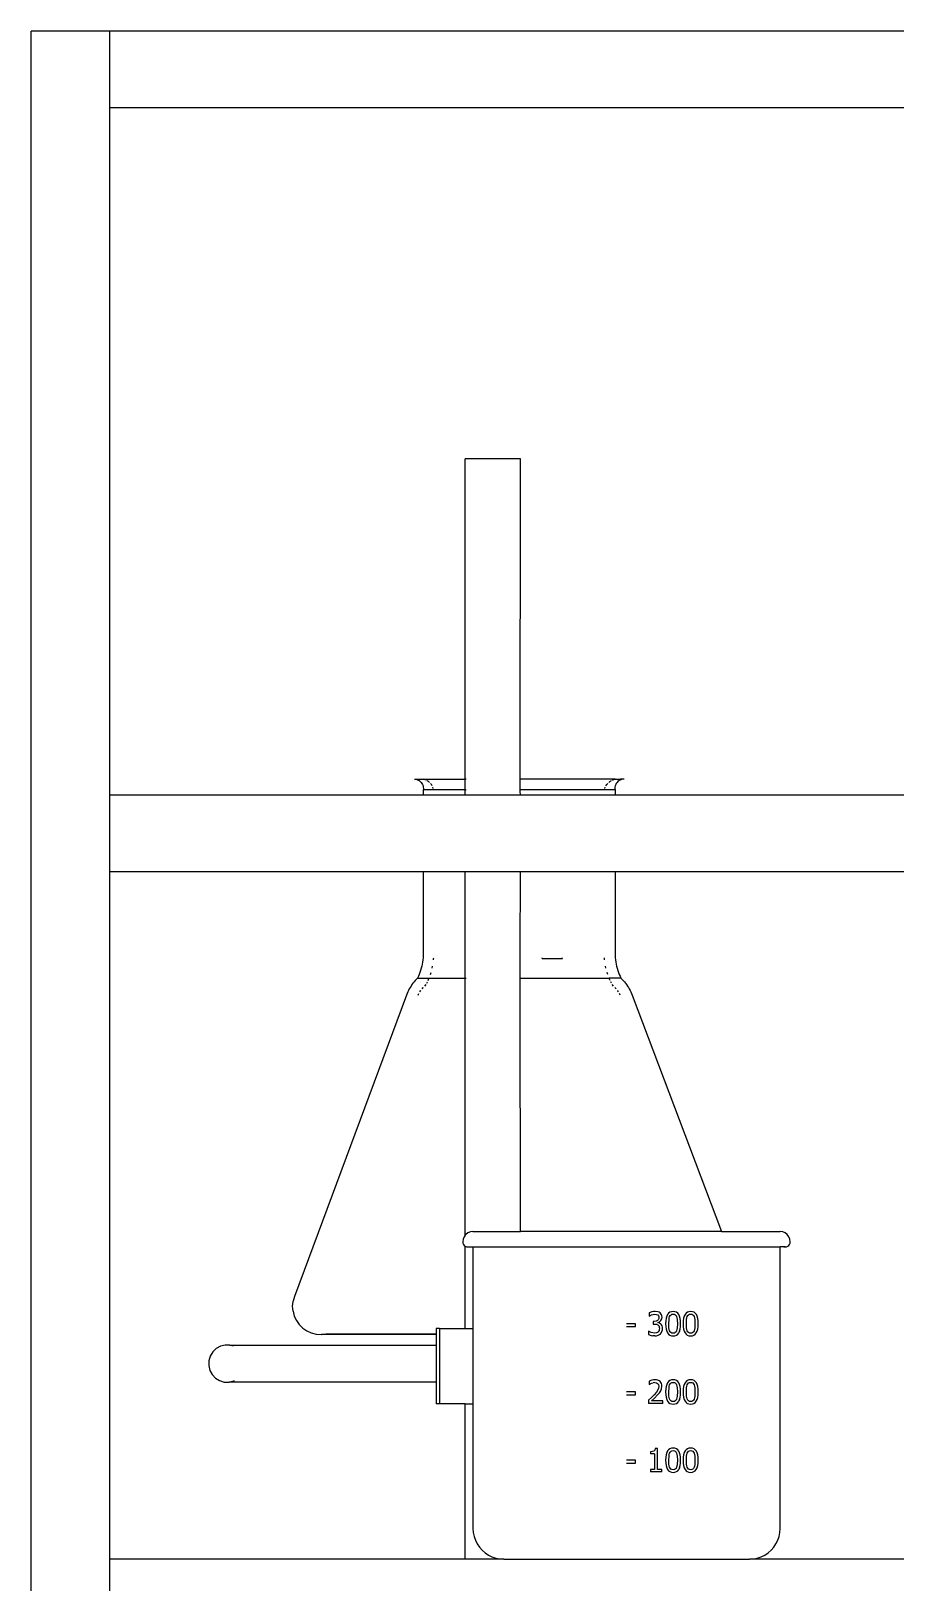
# Model space of a CAD drawing. Header units: metres. Extents: x 2.3 to 15.1, y 3 to 5.1.
# Drawn here: x 8.103 to 8.386, y 4.605 to 5.113 of the extents above; entities that cross this region are included whole.
import ezdxf

# ---------------------------------------------------------------- set-up
doc = ezdxf.new("R2010")
doc.units = ezdxf.units.M
doc.layers.add('Edges', color=7, linetype='Continuous')

# ---------------------------------------------------------------- blocks, each defined once
blk = doc.blocks.new('Chemistry Lab table fr')
at = {"layer": 'Edges'}
for p, q in [((-2.18905, 0.84483), (-2.21487, 0.84483)), ((-2.21487, 0.06983), (-2.21487, 0.84483)), ((-2.18905, 0.81983), (-2.18905, 0.84483)), ((-1.28796, 0.84483), (-2.18905, 0.84483)), ((-2.18905, 0.81983), (-1.28796, 0.81983)), ((-2.18905, 0.59483), (-2.18905, 0.81983)), ((-2.07275, 0.60004), (-2.07275, 0.70483)), ((-2.05472, 0.70483), (-2.07275, 0.70483)), ((-2.05475, 0.60004), (-2.05472, 0.70483)), ((-2.0894, 0.60004), (-2.08898, 0.60001)), ((-2.08898, 0.60001), (-2.08871, 0.60004)), ((-2.08898, 0.60001), (-2.08856, 0.59992)), ((-2.08871, 0.60004), (-2.0865, 0.60004)), ((-2.08856, 0.59992), (-2.08817, 0.59977)), ((-2.08817, 0.59977), (-2.0878, 0.59956)), ((-2.0878, 0.59956), (-2.08746, 0.5993)), ((-2.08746, 0.5993), (-2.08716, 0.59899)), ((-2.08605, 0.59992), (-2.0865, 0.60004)), ((-2.0865, 0.60004), (-2.07275, 0.60004)), ((-2.08566, 0.59977), (-2.08605, 0.59992)), ((-2.08521, 0.59954), (-2.08525, 0.59956)), ((-2.08482, 0.59928), (-2.08521, 0.59954)), ((-2.08447, 0.59899), (-2.08482, 0.59928)), ((-2.07244, 0.60004), (-2.07275, 0.60004)), ((-2.07275, 0.59657), (-2.07275, 0.60004)), ((-2.05503, 0.60004), (-2.05475, 0.60004)), ((-2.05475, 0.59657), (-2.05475, 0.60004)), ((-2.02373, 0.60004), (-2.05475, 0.60004)), ((-2.0258, 0.59899), (-2.02544, 0.59928)), ((-2.02544, 0.59928), (-2.02505, 0.59954)), ((-2.02505, 0.59954), (-2.025, 0.59956)), ((-2.02459, 0.59977), (-2.02419, 0.59992)), ((-2.02419, 0.59992), (-2.02373, 0.60004)), ((-2.02373, 0.60004), (-2.02194, 0.60004)), ((-2.02276, 0.5993), (-2.02306, 0.59899)), ((-2.02242, 0.59956), (-2.02276, 0.5993)), ((-2.02204, 0.59977), (-2.02242, 0.59956)), ((-2.02164, 0.59992), (-2.02204, 0.59977)), ((-2.02121, 0.60001), (-2.02194, 0.60004)), ((-2.02121, 0.60001), (-2.02164, 0.59992)), ((-2.02078, 0.60004), (-2.02121, 0.60001)), ((-2.18905, 0.56983), (-2.18905, 0.59483)), ((-2.0865, 0.59483), (-2.18905, 0.59483)), ((-2.08716, 0.59899), (-2.08691, 0.59864)), ((-2.08691, 0.59864), (-2.08671, 0.59826)), ((-2.08671, 0.59826), (-2.08657, 0.59786)), ((-2.08657, 0.59786), (-2.08649, 0.59743)), ((-2.08646, 0.597), (-2.0865, 0.59657)), ((-2.0865, 0.59657), (-2.0865, 0.59483)), ((-2.07275, 0.59657), (-2.0865, 0.59657)), ((-2.07275, 0.59483), (-2.0865, 0.59483)), ((-2.08649, 0.59743), (-2.08646, 0.597)), ((-2.08384, 0.59828), (-2.08413, 0.59864)), ((-2.08359, 0.59788), (-2.08384, 0.59828)), ((-2.08358, 0.59786), (-2.08359, 0.59788)), ((-2.08322, 0.59702), (-2.08338, 0.59743)), ((-2.07275, 0.59483), (-2.07275, 0.59657)), ((-2.07275, 0.59657), (-2.07244, 0.59657)), ((-2.05472, 0.59483), (-2.07275, 0.59483)), ((-2.05503, 0.59657), (-2.05475, 0.59657)), ((-2.05503, 0.59609), (-2.05475, 0.59609)), ((-2.05475, 0.59609), (-2.05475, 0.59657)), ((-2.02373, 0.59657), (-2.05475, 0.59657)), ((-2.05472, 0.59483), (-2.05475, 0.59609)), ((-2.02373, 0.59483), (-2.05472, 0.59483)), ((-2.02707, 0.59702), (-2.02691, 0.59743)), ((-2.0267, 0.59786), (-2.02669, 0.59788)), ((-2.02669, 0.59788), (-2.02644, 0.59828)), ((-2.02644, 0.59828), (-2.02614, 0.59864)), ((-2.02375, 0.59743), (-2.02377, 0.597)), ((-2.02377, 0.597), (-2.02373, 0.59657)), ((-2.02366, 0.59786), (-2.02375, 0.59743)), ((-2.02373, 0.59657), (-2.02373, 0.59483)), ((-1.82286, 0.59483), (-2.02373, 0.59483)), ((-2.02352, 0.59826), (-2.02366, 0.59786)), ((-2.02332, 0.59864), (-2.02352, 0.59826)), ((-2.02306, 0.59899), (-2.02332, 0.59864)), ((-2.18905, 0.34483), (-2.18905, 0.56983)), ((-2.18905, 0.56983), (-2.0865, 0.56983)), ((-2.0865, 0.56983), (-2.0865, 0.54301)), ((-2.0865, 0.56983), (-2.07275, 0.56983)), ((-2.07275, 0.53491), (-2.07275, 0.56983)), ((-2.07275, 0.56983), (-2.05472, 0.56983)), ((-2.05475, 0.54297), (-2.05472, 0.56983)), ((-2.05472, 0.56983), (-2.02373, 0.56983)), ((-2.02373, 0.56983), (-2.02373, 0.54301)), ((-2.02373, 0.56983), (-1.28796, 0.56983)), ((-2.08698, 0.53885), (-2.08716, 0.53817)), ((-2.08684, 0.53953), (-2.08698, 0.53885)), ((-2.08672, 0.54022), (-2.08684, 0.53953)), ((-2.08662, 0.54091), (-2.08672, 0.54022)), ((-2.08656, 0.54161), (-2.08662, 0.54091)), ((-2.08652, 0.54231), (-2.08656, 0.54161)), ((-2.0865, 0.54301), (-2.08652, 0.54231)), ((-2.08358, 0.53817), (-2.08344, 0.53885)), ((-2.08314, 0.54091), (-2.0831, 0.54133)), ((-2.0831, 0.54133), (-2.08309, 0.54161)), ((-2.05475, 0.54297), (-2.05503, 0.54297)), ((-2.05475, 0.53491), (-2.05475, 0.54297)), ((-2.04762, 0.54133), (-2.04762, 0.54161)), ((-2.04762, 0.54133), (-2.04097, 0.54133)), ((-2.04097, 0.54133), (-2.04098, 0.54161)), ((-2.02719, 0.54133), (-2.02721, 0.54161)), ((-2.02715, 0.54091), (-2.02719, 0.54133)), ((-2.0267, 0.53817), (-2.02685, 0.53885)), ((-2.02373, 0.54301), (-2.02372, 0.54231)), ((-2.02372, 0.54231), (-2.02368, 0.54161)), ((-2.02368, 0.54161), (-2.02361, 0.54091)), ((-2.02361, 0.54091), (-2.02351, 0.54022)), ((-2.02351, 0.54022), (-2.02339, 0.53953)), ((-2.02339, 0.53953), (-2.02324, 0.53885)), ((-2.02324, 0.53885), (-2.02307, 0.53817)), ((-2.08987, 0.53326), (-2.09019, 0.53282)), ((-2.08952, 0.5337), (-2.08987, 0.53326)), ((-2.08916, 0.53412), (-2.08952, 0.5337)), ((-2.08879, 0.53452), (-2.08916, 0.53412)), ((-2.0884, 0.53491), (-2.08879, 0.53452)), ((-2.0881, 0.53554), (-2.0884, 0.53491)), ((-2.0884, 0.53491), (-2.0846, 0.53491)), ((-2.08783, 0.53618), (-2.0881, 0.53554)), ((-2.08758, 0.53684), (-2.08783, 0.53618)), ((-2.08736, 0.5375), (-2.08758, 0.53684)), ((-2.08716, 0.53817), (-2.08736, 0.5375)), ((-2.08534, 0.53326), (-2.08513, 0.5337)), ((-2.08494, 0.53412), (-2.08462, 0.53484)), ((-2.08462, 0.53484), (-2.0846, 0.53491)), ((-2.0846, 0.53491), (-2.07275, 0.53491)), ((-2.08414, 0.53618), (-2.08406, 0.53641)), ((-2.08406, 0.53641), (-2.08393, 0.53684)), ((-2.07275, 0.45083), (-2.07275, 0.53491)), ((-2.07275, 0.53491), (-2.07244, 0.53491)), ((-2.05503, 0.53491), (-2.05475, 0.53491)), ((-2.05475, 0.53283), (-2.05475, 0.53491)), ((-2.05475, 0.53491), (-2.02567, 0.53491)), ((-2.02622, 0.53641), (-2.02635, 0.53684)), ((-2.02614, 0.53618), (-2.02622, 0.53641)), ((-2.02564, 0.53484), (-2.02567, 0.53491)), ((-2.0218, 0.53491), (-2.02567, 0.53491)), ((-2.02533, 0.53412), (-2.02564, 0.53484)), ((-2.02492, 0.53326), (-2.02513, 0.5337)), ((-2.02307, 0.53817), (-2.02286, 0.5375)), ((-2.02286, 0.5375), (-2.02264, 0.53684)), ((-2.02264, 0.53684), (-2.02238, 0.53618)), ((-2.02238, 0.53618), (-2.0221, 0.53554)), ((-2.0221, 0.53554), (-2.0218, 0.53491)), ((-2.0218, 0.53491), (-2.0214, 0.53452)), ((-2.0214, 0.53452), (-2.02102, 0.53412)), ((-2.02102, 0.53412), (-2.02066, 0.5337)), ((-2.02066, 0.5337), (-2.02031, 0.53326)), ((-2.02031, 0.53326), (-2.01998, 0.53282)), ((-2.092, 0.5294), (-2.12866, 0.43082)), ((-2.09179, 0.52991), (-2.092, 0.5294)), ((-2.09157, 0.53042), (-2.09179, 0.52991)), ((-2.09133, 0.53092), (-2.09157, 0.53042)), ((-2.09107, 0.53141), (-2.09133, 0.53092)), ((-2.0908, 0.53189), (-2.09107, 0.53141)), ((-2.0905, 0.53236), (-2.0908, 0.53189)), ((-2.09019, 0.53282), (-2.0905, 0.53236)), ((-2.0882, 0.5294), (-2.08805, 0.52969)), ((-2.08805, 0.52969), (-2.08792, 0.52991)), ((-2.08761, 0.53042), (-2.08738, 0.53076)), ((-2.08738, 0.53076), (-2.08726, 0.53092)), ((-2.08688, 0.53141), (-2.08687, 0.53143)), ((-2.08687, 0.53143), (-2.08659, 0.53175)), ((-2.08659, 0.53175), (-2.08647, 0.53189)), ((-2.08601, 0.53236), (-2.08556, 0.53282)), ((-2.05503, 0.53283), (-2.05475, 0.53283)), ((-2.05472, 0.45203), (-2.05475, 0.53283)), ((-2.02423, 0.53236), (-2.02469, 0.53282)), ((-2.02364, 0.53175), (-2.02377, 0.53189)), ((-2.02336, 0.53143), (-2.02364, 0.53175)), ((-2.02334, 0.53141), (-2.02336, 0.53143)), ((-2.02284, 0.53076), (-2.02296, 0.53092)), ((-2.02261, 0.53042), (-2.02284, 0.53076)), ((-2.02216, 0.52969), (-2.02229, 0.52991)), ((-2.022, 0.5294), (-2.02216, 0.52969)), ((-2.01998, 0.53282), (-2.01966, 0.53236)), ((-2.01966, 0.53236), (-2.01936, 0.53189)), ((-2.01936, 0.53189), (-2.01908, 0.53141)), ((-2.01908, 0.53141), (-2.01882, 0.53092)), ((-2.01882, 0.53092), (-2.01857, 0.53042)), ((-2.01857, 0.53042), (-2.01835, 0.52991)), ((-2.01835, 0.52991), (-2.01814, 0.5294)), ((-2.01814, 0.5294), (-1.98886, 0.45203)), ((-2.07022, 0.45203), (-2.07108, 0.45191)), ((-2.07022, 0.45203), (-2.05472, 0.45203)), ((-1.98886, 0.45203), (-2.05472, 0.45203)), ((-1.98886, 0.45203), (-1.96972, 0.45203)), ((-1.96885, 0.45191), (-1.96972, 0.45203)), ((-2.07345, 0.44954), (-2.07357, 0.44868)), ((-2.07357, 0.44868), (-2.07351, 0.44824)), ((-2.07351, 0.44824), (-2.07334, 0.44784)), ((-2.07312, 0.45035), (-2.07345, 0.44954)), ((-2.07334, 0.44784), (-2.07308, 0.44749)), ((-2.07275, 0.45083), (-2.07312, 0.45035)), ((-2.07308, 0.44749), (-2.07275, 0.44724)), ((-2.07259, 0.45105), (-2.07275, 0.45083)), ((-2.07275, 0.42035), (-2.07275, 0.44724)), ((-2.07275, 0.44724), (-2.07273, 0.44723)), ((-2.07273, 0.44723), (-2.07232, 0.44706)), ((-2.07189, 0.45158), (-2.07259, 0.45105)), ((-2.07232, 0.44706), (-2.07189, 0.447)), ((-2.07108, 0.45191), (-2.07189, 0.45158)), ((-2.07189, 0.447), (-2.07146, 0.44706)), ((-2.07189, 0.447), (-2.07022, 0.447)), ((-2.07022, 0.44706), (-2.07022, 0.447)), ((-2.07022, 0.447), (-2.07022, 0.42035)), ((-2.07022, 0.447), (-1.96972, 0.447)), ((-1.96972, 0.447), (-1.96972, 0.44706)), ((-1.96972, 0.35488), (-1.96972, 0.447)), ((-1.96804, 0.447), (-1.96972, 0.447)), ((-1.96804, 0.45158), (-1.96885, 0.45191)), ((-1.96847, 0.44706), (-1.96804, 0.447)), ((-1.96735, 0.45105), (-1.96804, 0.45158)), ((-1.96804, 0.447), (-1.96761, 0.44706)), ((-1.96761, 0.44706), (-1.9672, 0.44723)), ((-1.96682, 0.45035), (-1.96735, 0.45105)), ((-1.9672, 0.44723), (-1.96686, 0.44749)), ((-1.96686, 0.44749), (-1.96659, 0.44784)), ((-1.96648, 0.44954), (-1.96682, 0.45035)), ((-1.96659, 0.44784), (-1.96642, 0.44824)), ((-1.96637, 0.44868), (-1.96648, 0.44954)), ((-1.96642, 0.44824), (-1.96637, 0.44868)), ((-2.12925, 0.42761), (-2.12911, 0.42911)), ((-2.12918, 0.4268), (-2.12925, 0.42761)), ((-2.12911, 0.42598), (-2.12918, 0.4268)), ((-2.12911, 0.42911), (-2.1291, 0.42924)), ((-2.12866, 0.43082), (-2.1291, 0.42924)), ((-2.12911, 0.42598), (-2.1287, 0.4244)), ((-2.1287, 0.4244), (-2.12801, 0.42292)), ((-2.12801, 0.42292), (-2.12708, 0.42159)), ((-2.12708, 0.42159), (-2.12593, 0.42045)), ((-2.01707, 0.42187), (-2.01997, 0.42187)), ((-2.01707, 0.42094), (-2.01707, 0.42187)), ((-2.01171, 0.42571), (-2.01261, 0.42539)), ((-2.01261, 0.42539), (-2.01261, 0.42431)), ((-2.01261, 0.42431), (-2.01255, 0.42431)), ((-2.01255, 0.42431), (-2.01223, 0.42452)), ((-2.01223, 0.42452), (-2.0118, 0.42473)), ((-2.0118, 0.42473), (-2.01124, 0.42491)), ((-2.01115, 0.42582), (-2.01171, 0.42571)), ((-2.01126, 0.42263), (-2.01124, 0.42177)), ((-2.01093, 0.42263), (-2.01126, 0.42263)), ((-2.01124, 0.42491), (-2.0107, 0.42497)), ((-2.01124, 0.42177), (-2.01083, 0.42177)), ((-2.01062, 0.42586), (-2.01115, 0.42582)), ((-2.0103, 0.42271), (-2.01093, 0.42263)), ((-2.01083, 0.42177), (-2.01019, 0.42172)), ((-2.0107, 0.42497), (-2.0102, 0.42492)), ((-2.00971, 0.42576), (-2.01062, 0.42586)), ((-2.0098, 0.42296), (-2.0103, 0.42271)), ((-2.0102, 0.42492), (-2.00976, 0.42474)), ((-2.01019, 0.42172), (-2.00968, 0.4215)), ((-2.00961, 0.42314), (-2.0098, 0.42296)), ((-2.00976, 0.42474), (-2.00948, 0.42441)), ((-2.00974, 0.4223), (-2.0092, 0.42252)), ((-2.00974, 0.42223), (-2.00974, 0.4223)), ((-2.00922, 0.42207), (-2.00974, 0.42223)), ((-2.00934, 0.42562), (-2.00971, 0.42576)), ((-2.00968, 0.4215), (-2.00949, 0.42132)), ((-2.00947, 0.42336), (-2.00961, 0.42314)), ((-2.00948, 0.42441), (-2.00939, 0.42418)), ((-2.00939, 0.42362), (-2.00947, 0.42336)), ((-2.00939, 0.42418), (-2.00936, 0.42391)), ((-2.00936, 0.42391), (-2.00939, 0.42362)), ((-2.00901, 0.42543), (-2.00934, 0.42562)), ((-2.00871, 0.42174), (-2.00922, 0.42207)), ((-2.0092, 0.42252), (-2.00874, 0.42291)), ((-2.00871, 0.42516), (-2.00901, 0.42543)), ((-2.00874, 0.42291), (-2.00843, 0.42343)), ((-2.0085, 0.42483), (-2.00871, 0.42516)), ((-2.0085, 0.42149), (-2.00871, 0.42174)), ((-2.00837, 0.42446), (-2.0085, 0.42483)), ((-2.00833, 0.42117), (-2.0085, 0.42149)), ((-2.00843, 0.42343), (-2.00833, 0.42402)), ((-2.00833, 0.42402), (-2.00837, 0.42446)), ((-2.00712, 0.42284), (-2.00716, 0.42187)), ((-2.00716, 0.42187), (-2.00712, 0.42093)), ((-2.00701, 0.42366), (-2.00712, 0.42284)), ((-2.00682, 0.42435), (-2.00701, 0.42366)), ((-2.00656, 0.4249), (-2.00682, 0.42435)), ((-2.00622, 0.42532), (-2.00656, 0.4249)), ((-2.0058, 0.42562), (-2.00622, 0.42532)), ((-2.00611, 0.42187), (-2.00606, 0.42322)), ((-2.00607, 0.42053), (-2.00611, 0.42187)), ((-2.00606, 0.42322), (-2.00598, 0.42376)), ((-2.00598, 0.42376), (-2.00585, 0.4242)), ((-2.00585, 0.4242), (-2.00566, 0.42455)), ((-2.0053, 0.4258), (-2.0058, 0.42562)), ((-2.00566, 0.42455), (-2.00541, 0.42481)), ((-2.00541, 0.42481), (-2.0051, 0.42496)), ((-2.00471, 0.42586), (-2.0053, 0.4258)), ((-2.0051, 0.42496), (-2.00471, 0.42501)), ((-2.00412, 0.42579), (-2.00471, 0.42586)), ((-2.00471, 0.42501), (-2.00432, 0.42496)), ((-2.00432, 0.42496), (-2.00401, 0.42481)), ((-2.00362, 0.42561), (-2.00412, 0.42579)), ((-2.00401, 0.42481), (-2.00377, 0.42456)), ((-2.00377, 0.42456), (-2.00359, 0.42421)), ((-2.0032, 0.4253), (-2.00362, 0.42561)), ((-2.00359, 0.42421), (-2.00346, 0.42378)), ((-2.00346, 0.42378), (-2.00337, 0.42325)), ((-2.00337, 0.42325), (-2.00331, 0.42188)), ((-2.00331, 0.42188), (-2.00337, 0.42051)), ((-2.00286, 0.42487), (-2.0032, 0.4253)), ((-2.0026, 0.42431), (-2.00286, 0.42487)), ((-2.00242, 0.42362), (-2.0026, 0.42431)), ((-2.00231, 0.42282), (-2.00242, 0.42362)), ((-2.00227, 0.42188), (-2.00231, 0.42282)), ((-2.00231, 0.42092), (-2.00227, 0.42188)), ((-2.00138, 0.42284), (-2.00142, 0.42187)), ((-2.00142, 0.42187), (-2.00138, 0.42093)), ((-2.00127, 0.42366), (-2.00138, 0.42284)), ((-2.00108, 0.42435), (-2.00127, 0.42366)), ((-2.00082, 0.4249), (-2.00108, 0.42435)), ((-2.00048, 0.42532), (-2.00082, 0.4249)), ((-2.00006, 0.42562), (-2.00048, 0.42532)), ((-2.00037, 0.42187), (-2.00032, 0.42322)), ((-2.00033, 0.42053), (-2.00037, 0.42187)), ((-2.00032, 0.42322), (-2.00024, 0.42376)), ((-2.00024, 0.42376), (-2.00011, 0.4242)), ((-2.00011, 0.4242), (-1.99992, 0.42455)), ((-1.99956, 0.4258), (-2.00006, 0.42562)), ((-1.99992, 0.42455), (-1.99967, 0.42481)), ((-1.99967, 0.42481), (-1.99936, 0.42496)), ((-1.99897, 0.42586), (-1.99956, 0.4258)), ((-1.99936, 0.42496), (-1.99897, 0.42501)), ((-1.99838, 0.42579), (-1.99897, 0.42586)), ((-1.99897, 0.42501), (-1.99858, 0.42496)), ((-1.99858, 0.42496), (-1.99827, 0.42481)), ((-1.99788, 0.42561), (-1.99838, 0.42579)), ((-1.99827, 0.42481), (-1.99803, 0.42456)), ((-1.99803, 0.42456), (-1.99785, 0.42421)), ((-1.99746, 0.4253), (-1.99788, 0.42561)), ((-1.99785, 0.42421), (-1.99772, 0.42378)), ((-1.99772, 0.42378), (-1.99763, 0.42325)), ((-1.99763, 0.42325), (-1.99757, 0.42188)), ((-1.99757, 0.42188), (-1.99763, 0.42051)), ((-1.99712, 0.42487), (-1.99746, 0.4253)), ((-1.99686, 0.42431), (-1.99712, 0.42487)), ((-1.99668, 0.42362), (-1.99686, 0.42431)), ((-1.99657, 0.42282), (-1.99668, 0.42362)), ((-1.99653, 0.42188), (-1.99657, 0.42282)), ((-1.99657, 0.42092), (-1.99653, 0.42188)), ((-2.12593, 0.42045), (-2.1246, 0.41953)), ((-2.1246, 0.41953), (-2.12313, 0.41887)), ((-2.12313, 0.41887), (-2.12156, 0.41848)), ((-2.12156, 0.41848), (-2.11996, 0.41838)), ((-2.11996, 0.41838), (-2.1198, 0.41838)), ((-2.1198, 0.41838), (-2.11836, 0.41857)), ((-2.08227, 0.41838), (-2.1198, 0.41838)), ((-2.11836, 0.41857), (-2.08227, 0.41857)), ((-2.08117, 0.42035), (-2.08227, 0.42035)), ((-2.08227, 0.42035), (-2.08227, 0.41857)), ((-2.08227, 0.41857), (-2.08227, 0.41838)), ((-2.08227, 0.41838), (-2.08227, 0.41489)), ((-2.08117, 0.42035), (-2.08117, 0.39561)), ((-2.08117, 0.42035), (-2.07275, 0.42035)), ((-2.07275, 0.42035), (-2.07022, 0.42035)), ((-2.07022, 0.42035), (-2.07022, 0.39561)), ((-2.01997, 0.42094), (-2.01707, 0.42094)), ((-2.01282, 0.41945), (-2.01282, 0.41837)), ((-2.01275, 0.41945), (-2.01282, 0.41945)), ((-2.01282, 0.41837), (-2.01188, 0.41804)), ((-2.01189, 0.419), (-2.01275, 0.41945)), ((-2.01134, 0.41884), (-2.01189, 0.419)), ((-2.01188, 0.41804), (-2.01131, 0.41793)), ((-2.0108, 0.41879), (-2.01134, 0.41884)), ((-2.01074, 0.4179), (-2.01131, 0.41793)), ((-2.01017, 0.41889), (-2.0108, 0.41879)), ((-2.01074, 0.4179), (-2.01017, 0.41794)), ((-2.00988, 0.41902), (-2.01017, 0.41889)), ((-2.01017, 0.41794), (-2.00966, 0.41808)), ((-2.00964, 0.41921), (-2.00988, 0.41902)), ((-2.00966, 0.41808), (-2.00922, 0.4183)), ((-2.00933, 0.41971), (-2.00964, 0.41921)), ((-2.00949, 0.42132), (-2.00934, 0.42108)), ((-2.00934, 0.42108), (-2.00925, 0.42078)), ((-2.00925, 0.42002), (-2.00933, 0.41971)), ((-2.00925, 0.42078), (-2.00922, 0.4204)), ((-2.00922, 0.4204), (-2.00925, 0.42002)), ((-2.00922, 0.4183), (-2.00886, 0.41861)), ((-2.00886, 0.41861), (-2.00857, 0.41897)), ((-2.00857, 0.41897), (-2.00836, 0.41937)), ((-2.00836, 0.41937), (-2.00822, 0.41983)), ((-2.00822, 0.42079), (-2.00833, 0.42117)), ((-2.00818, 0.42033), (-2.00822, 0.42079)), ((-2.00822, 0.41983), (-2.00818, 0.42033)), ((-2.00712, 0.42093), (-2.00701, 0.42012)), ((-2.00701, 0.42012), (-2.00682, 0.41943)), ((-2.00682, 0.41943), (-2.00657, 0.41888)), ((-2.00657, 0.41888), (-2.00623, 0.41845)), ((-2.00623, 0.41845), (-2.00581, 0.41814)), ((-2.00599, 0.42002), (-2.00607, 0.42053)), ((-2.00585, 0.41957), (-2.00599, 0.42002)), ((-2.00567, 0.41922), (-2.00585, 0.41957)), ((-2.00581, 0.41814), (-2.0053, 0.41796)), ((-2.00543, 0.41896), (-2.00567, 0.41922)), ((-2.00511, 0.4188), (-2.00543, 0.41896)), ((-2.0053, 0.41796), (-2.00471, 0.4179)), ((-2.00471, 0.41875), (-2.00511, 0.4188)), ((-2.00432, 0.4188), (-2.00471, 0.41875)), ((-2.00471, 0.4179), (-2.00413, 0.41796)), ((-2.00401, 0.41895), (-2.00432, 0.4188)), ((-2.00413, 0.41796), (-2.00363, 0.41814)), ((-2.00377, 0.4192), (-2.00401, 0.41895)), ((-2.00358, 0.41955), (-2.00377, 0.4192)), ((-2.00363, 0.41814), (-2.00321, 0.41844)), ((-2.00346, 0.41998), (-2.00358, 0.41955)), ((-2.00337, 0.42051), (-2.00346, 0.41998)), ((-2.00321, 0.41844), (-2.00287, 0.41886)), ((-2.00261, 0.41941), (-2.00287, 0.41886)), ((-2.00261, 0.41941), (-2.00242, 0.4201)), ((-2.00242, 0.4201), (-2.00231, 0.42092)), ((-2.00138, 0.42093), (-2.00127, 0.42012)), ((-2.00127, 0.42012), (-2.00108, 0.41943)), ((-2.00108, 0.41943), (-2.00083, 0.41888)), ((-2.00083, 0.41888), (-2.00049, 0.41845)), ((-2.00049, 0.41845), (-2.00007, 0.41814)), ((-2.00025, 0.42002), (-2.00033, 0.42053)), ((-2.00011, 0.41957), (-2.00025, 0.42002)), ((-1.99993, 0.41922), (-2.00011, 0.41957)), ((-2.00007, 0.41814), (-1.99956, 0.41796)), ((-1.99969, 0.41896), (-1.99993, 0.41922)), ((-1.99937, 0.4188), (-1.99969, 0.41896)), ((-1.99956, 0.41796), (-1.99897, 0.4179)), ((-1.99897, 0.41875), (-1.99937, 0.4188)), ((-1.99858, 0.4188), (-1.99897, 0.41875)), ((-1.99897, 0.4179), (-1.99839, 0.41796)), ((-1.99827, 0.41895), (-1.99858, 0.4188)), ((-1.99839, 0.41796), (-1.99789, 0.41814)), ((-1.99803, 0.4192), (-1.99827, 0.41895)), ((-1.99784, 0.41955), (-1.99803, 0.4192)), ((-1.99789, 0.41814), (-1.99747, 0.41844)), ((-1.99772, 0.41998), (-1.99784, 0.41955)), ((-1.99763, 0.42051), (-1.99772, 0.41998)), ((-1.99747, 0.41844), (-1.99713, 0.41886)), ((-1.99713, 0.41886), (-1.99687, 0.41941)), ((-1.99687, 0.41941), (-1.99668, 0.4201)), ((-1.99668, 0.4201), (-1.99657, 0.42092)), ((-2.15541, 0.41265), (-2.15624, 0.41129)), ((-2.15427, 0.41375), (-2.15541, 0.41265)), ((-2.15289, 0.41452), (-2.15427, 0.41375)), ((-2.15136, 0.41489), (-2.15289, 0.41452)), ((-2.14978, 0.41486), (-2.15136, 0.41489)), ((-2.14978, 0.41486), (-2.1407, 0.41489)), ((-2.14862, 0.41452), (-2.14978, 0.41486)), ((-2.1407, 0.41489), (-2.08227, 0.41489)), ((-2.08227, 0.41489), (-2.08227, 0.40277)), ((-2.15668, 0.40976), (-2.15671, 0.40817)), ((-2.15671, 0.40817), (-2.15634, 0.40662)), ((-2.15624, 0.41129), (-2.15668, 0.40976)), ((-2.15634, 0.40662), (-2.15558, 0.40523)), ((-2.15558, 0.40523), (-2.15449, 0.40408)), ((-2.15449, 0.40408), (-2.15314, 0.40325)), ((-2.15314, 0.40325), (-2.15163, 0.4028)), ((-2.15163, 0.4028), (-2.15005, 0.40277)), ((-2.15005, 0.40277), (-2.14851, 0.40314)), ((-2.08227, 0.40277), (-2.15005, 0.40277)), ((-2.14851, 0.40314), (-2.14832, 0.40325)), ((-2.08227, 0.40277), (-2.08227, 0.39561)), ((-2.01172, 0.40339), (-2.0126, 0.40308)), ((-2.0126, 0.40308), (-2.0126, 0.40199)), ((-2.0126, 0.40199), (-2.01255, 0.40199)), ((-2.01255, 0.40199), (-2.01222, 0.4022)), ((-2.01222, 0.4022), (-2.01181, 0.40241)), ((-2.01181, 0.40241), (-2.01127, 0.40258)), ((-2.01117, 0.4035), (-2.01172, 0.40339)), ((-2.01072, 0.40265), (-2.01127, 0.40258)), ((-2.01064, 0.40354), (-2.01117, 0.4035)), ((-2.01072, 0.40265), (-2.0102, 0.40258)), ((-2.01014, 0.4035), (-2.01064, 0.40354)), ((-2.0102, 0.40258), (-2.00979, 0.40234)), ((-2.00969, 0.4034), (-2.01014, 0.4035)), ((-2.00979, 0.40234), (-2.00951, 0.40194)), ((-2.0093, 0.40322), (-2.00969, 0.4034)), ((-2.00951, 0.40194), (-2.00941, 0.40138)), ((-2.00941, 0.40138), (-2.00949, 0.40078)), ((-2.00897, 0.40297), (-2.0093, 0.40322)), ((-2.0087, 0.40266), (-2.00897, 0.40297)), ((-2.00851, 0.4023), (-2.0087, 0.40266)), ((-2.0084, 0.4019), (-2.00851, 0.4023)), ((-2.00847, 0.40061), (-2.00836, 0.40144)), ((-2.00836, 0.40144), (-2.0084, 0.4019)), ((-2.00701, 0.40134), (-2.00712, 0.40052)), ((-2.00682, 0.40203), (-2.00701, 0.40134)), ((-2.00656, 0.40258), (-2.00682, 0.40203)), ((-2.00622, 0.403), (-2.00656, 0.40258)), ((-2.0058, 0.4033), (-2.00622, 0.403)), ((-2.00606, 0.4009), (-2.00598, 0.40144)), ((-2.00598, 0.40144), (-2.00585, 0.40188)), ((-2.00585, 0.40188), (-2.00566, 0.40223)), ((-2.0053, 0.40348), (-2.0058, 0.4033)), ((-2.00566, 0.40223), (-2.00541, 0.40249)), ((-2.00541, 0.40249), (-2.0051, 0.40264)), ((-2.00471, 0.40354), (-2.0053, 0.40348)), ((-2.0051, 0.40264), (-2.00471, 0.40269)), ((-2.00412, 0.40347), (-2.00471, 0.40354)), ((-2.00471, 0.40269), (-2.00432, 0.40264)), ((-2.00432, 0.40264), (-2.00401, 0.40249)), ((-2.00362, 0.40329), (-2.00412, 0.40347)), ((-2.00401, 0.40249), (-2.00377, 0.40224)), ((-2.00377, 0.40224), (-2.00359, 0.40189)), ((-2.0032, 0.40298), (-2.00362, 0.40329)), ((-2.00359, 0.40189), (-2.00346, 0.40146)), ((-2.00346, 0.40146), (-2.00337, 0.40093)), ((-2.00286, 0.40254), (-2.0032, 0.40298)), ((-2.0026, 0.40199), (-2.00286, 0.40254)), ((-2.00242, 0.4013), (-2.0026, 0.40199)), ((-2.00231, 0.40049), (-2.00242, 0.4013)), ((-2.00127, 0.40134), (-2.00138, 0.40052)), ((-2.00108, 0.40203), (-2.00127, 0.40134)), ((-2.00082, 0.40258), (-2.00108, 0.40203)), ((-2.00048, 0.403), (-2.00082, 0.40258)), ((-2.00006, 0.4033), (-2.00048, 0.403)), ((-2.00032, 0.4009), (-2.00024, 0.40144)), ((-2.00024, 0.40144), (-2.00011, 0.40188)), ((-2.00011, 0.40188), (-1.99992, 0.40223)), ((-1.99956, 0.40348), (-2.00006, 0.4033)), ((-1.99992, 0.40223), (-1.99967, 0.40249)), ((-1.99967, 0.40249), (-1.99936, 0.40264)), ((-1.99897, 0.40354), (-1.99956, 0.40348)), ((-1.99936, 0.40264), (-1.99897, 0.40269)), ((-1.99838, 0.40347), (-1.99897, 0.40354)), ((-1.99897, 0.40269), (-1.99858, 0.40264)), ((-1.99858, 0.40264), (-1.99827, 0.40249)), ((-1.99788, 0.40329), (-1.99838, 0.40347)), ((-1.99827, 0.40249), (-1.99803, 0.40224)), ((-1.99803, 0.40224), (-1.99785, 0.40189)), ((-1.99746, 0.40298), (-1.99788, 0.40329)), ((-1.99785, 0.40189), (-1.99772, 0.40146)), ((-1.99772, 0.40146), (-1.99763, 0.40093)), ((-1.99712, 0.40254), (-1.99746, 0.40298)), ((-1.99686, 0.40199), (-1.99712, 0.40254)), ((-1.99668, 0.4013), (-1.99686, 0.40199)), ((-1.99657, 0.40049), (-1.99668, 0.4013)), ((-2.01707, 0.39955), (-2.01997, 0.39955)), ((-2.01997, 0.39862), (-2.01707, 0.39862)), ((-2.01707, 0.39862), (-2.01707, 0.39955)), ((-2.0118, 0.39773), (-2.01276, 0.39681)), ((-2.01276, 0.39681), (-2.01276, 0.39574)), ((-2.01092, 0.39865), (-2.0118, 0.39773)), ((-2.01086, 0.39751), (-2.0118, 0.39661)), ((-2.00804, 0.39661), (-2.0118, 0.39661)), ((-2.01019, 0.39952), (-2.01092, 0.39865)), ((-2.01086, 0.39751), (-2.00978, 0.3986)), ((-2.00973, 0.40019), (-2.01019, 0.39952)), ((-2.00978, 0.3986), (-2.00922, 0.39924)), ((-2.00949, 0.40078), (-2.00973, 0.40019)), ((-2.00922, 0.39924), (-2.00876, 0.39991)), ((-2.00876, 0.39991), (-2.00847, 0.40061)), ((-2.00804, 0.39574), (-2.00804, 0.39661)), ((-2.00712, 0.40052), (-2.00716, 0.39955)), ((-2.00716, 0.39955), (-2.00712, 0.39861)), ((-2.00712, 0.39861), (-2.00701, 0.3978)), ((-2.00701, 0.3978), (-2.00682, 0.39711)), ((-2.00682, 0.39711), (-2.00657, 0.39656)), ((-2.00657, 0.39656), (-2.00623, 0.39613)), ((-2.00623, 0.39613), (-2.00581, 0.39582)), ((-2.00611, 0.39955), (-2.00606, 0.4009)), ((-2.00607, 0.39821), (-2.00611, 0.39955)), ((-2.00599, 0.3977), (-2.00607, 0.39821)), ((-2.00585, 0.39725), (-2.00599, 0.3977)), ((-2.00567, 0.3969), (-2.00585, 0.39725)), ((-2.00543, 0.39664), (-2.00567, 0.3969)), ((-2.00511, 0.39648), (-2.00543, 0.39664)), ((-2.00471, 0.39642), (-2.00511, 0.39648)), ((-2.00432, 0.39648), (-2.00471, 0.39642)), ((-2.00401, 0.39663), (-2.00432, 0.39648)), ((-2.00377, 0.39688), (-2.00401, 0.39663)), ((-2.00358, 0.39723), (-2.00377, 0.39688)), ((-2.00363, 0.39582), (-2.00321, 0.39612)), ((-2.00346, 0.39766), (-2.00358, 0.39723)), ((-2.00337, 0.39819), (-2.00346, 0.39766)), ((-2.00337, 0.40093), (-2.00331, 0.39956)), ((-2.00331, 0.39956), (-2.00337, 0.39819)), ((-2.00321, 0.39612), (-2.00287, 0.39654)), ((-2.00261, 0.39709), (-2.00287, 0.39654)), ((-2.00261, 0.39709), (-2.00242, 0.39778)), ((-2.00242, 0.39778), (-2.00231, 0.3986)), ((-2.00227, 0.39956), (-2.00231, 0.40049)), ((-2.00231, 0.3986), (-2.00227, 0.39956)), ((-2.00138, 0.40052), (-2.00142, 0.39955)), ((-2.00142, 0.39955), (-2.00138, 0.39861)), ((-2.00138, 0.39861), (-2.00127, 0.3978)), ((-2.00127, 0.3978), (-2.00108, 0.39711)), ((-2.00108, 0.39711), (-2.00083, 0.39656)), ((-2.00083, 0.39656), (-2.00049, 0.39613)), ((-2.00049, 0.39613), (-2.00007, 0.39582)), ((-2.00037, 0.39955), (-2.00032, 0.4009)), ((-2.00033, 0.39821), (-2.00037, 0.39955)), ((-2.00025, 0.3977), (-2.00033, 0.39821)), ((-2.00011, 0.39725), (-2.00025, 0.3977)), ((-1.99993, 0.3969), (-2.00011, 0.39725)), ((-1.99969, 0.39664), (-1.99993, 0.3969)), ((-1.99937, 0.39648), (-1.99969, 0.39664)), ((-1.99897, 0.39642), (-1.99937, 0.39648)), ((-1.99858, 0.39648), (-1.99897, 0.39642)), ((-1.99827, 0.39663), (-1.99858, 0.39648)), ((-1.99803, 0.39688), (-1.99827, 0.39663)), ((-1.99784, 0.39723), (-1.99803, 0.39688)), ((-1.99789, 0.39582), (-1.99747, 0.39612)), ((-1.99772, 0.39766), (-1.99784, 0.39723)), ((-1.99763, 0.39819), (-1.99772, 0.39766)), ((-1.99763, 0.40093), (-1.99757, 0.39956)), ((-1.99757, 0.39956), (-1.99763, 0.39819)), ((-1.99747, 0.39612), (-1.99713, 0.39654)), ((-1.99713, 0.39654), (-1.99687, 0.39709)), ((-1.99687, 0.39709), (-1.99668, 0.39778)), ((-1.99668, 0.39778), (-1.99657, 0.3986)), ((-1.99653, 0.39956), (-1.99657, 0.40049)), ((-1.99657, 0.3986), (-1.99653, 0.39956)), ((-2.08117, 0.39561), (-2.08227, 0.39561)), ((-2.07275, 0.39561), (-2.08117, 0.39561)), ((-2.07275, 0.34483), (-2.07275, 0.39561)), ((-2.07275, 0.39561), (-2.07022, 0.39561)), ((-2.07022, 0.39561), (-2.07022, 0.35488)), ((-2.00804, 0.39574), (-2.01276, 0.39574)), ((-2.00581, 0.39582), (-2.0053, 0.39564)), ((-2.0053, 0.39564), (-2.00471, 0.39558)), ((-2.00471, 0.39558), (-2.00413, 0.39564)), ((-2.00413, 0.39564), (-2.00363, 0.39582)), ((-2.00007, 0.39582), (-1.99956, 0.39564)), ((-1.99956, 0.39564), (-1.99897, 0.39558)), ((-1.99897, 0.39558), (-1.99839, 0.39564)), ((-1.99839, 0.39564), (-1.99789, 0.39582)), ((-2.01059, 0.38107), (-2.01071, 0.38055)), ((-2.00979, 0.38107), (-2.01059, 0.38107)), ((-2.00979, 0.37418), (-2.00979, 0.38107)), ((-2.0058, 0.38096), (-2.00622, 0.38066)), ((-2.0053, 0.38114), (-2.0058, 0.38096)), ((-2.00471, 0.3812), (-2.0053, 0.38114)), ((-2.00412, 0.38114), (-2.00471, 0.3812)), ((-2.00362, 0.38095), (-2.00412, 0.38114)), ((-2.0032, 0.38064), (-2.00362, 0.38095)), ((-2.00006, 0.38096), (-2.00048, 0.38066)), ((-1.99956, 0.38114), (-2.00006, 0.38096)), ((-1.99897, 0.3812), (-1.99956, 0.38114)), ((-1.99838, 0.38114), (-1.99897, 0.3812)), ((-1.99788, 0.38095), (-1.99838, 0.38114)), ((-1.99746, 0.38064), (-1.99788, 0.38095)), ((-2.01707, 0.37721), (-2.01997, 0.37721)), ((-2.01997, 0.37628), (-2.01707, 0.37628)), ((-2.01707, 0.37628), (-2.01707, 0.37721)), ((-2.01148, 0.38006), (-2.01216, 0.38)), ((-2.01216, 0.38), (-2.01216, 0.3793)), ((-2.01078, 0.3793), (-2.01216, 0.3793)), ((-2.011, 0.38022), (-2.01148, 0.38006)), ((-2.01084, 0.38036), (-2.011, 0.38022)), ((-2.01071, 0.38055), (-2.01084, 0.38036)), ((-2.01078, 0.3793), (-2.01078, 0.37418)), ((-2.00712, 0.37818), (-2.00716, 0.37721)), ((-2.00716, 0.37721), (-2.00712, 0.37627)), ((-2.00701, 0.379), (-2.00712, 0.37818)), ((-2.00712, 0.37627), (-2.00701, 0.37546)), ((-2.00682, 0.37969), (-2.00701, 0.379)), ((-2.00656, 0.38024), (-2.00682, 0.37969)), ((-2.00622, 0.38066), (-2.00656, 0.38024)), ((-2.00611, 0.37721), (-2.00606, 0.37856)), ((-2.00607, 0.37587), (-2.00611, 0.37721)), ((-2.00599, 0.37536), (-2.00607, 0.37587)), ((-2.00606, 0.37856), (-2.00598, 0.3791)), ((-2.00598, 0.3791), (-2.00585, 0.37954)), ((-2.00585, 0.37954), (-2.00566, 0.3799)), ((-2.00566, 0.3799), (-2.00541, 0.38015)), ((-2.00541, 0.38015), (-2.0051, 0.3803)), ((-2.0051, 0.3803), (-2.00471, 0.38035)), ((-2.00471, 0.38035), (-2.00432, 0.3803)), ((-2.00432, 0.3803), (-2.00401, 0.38015)), ((-2.00401, 0.38015), (-2.00377, 0.3799)), ((-2.00377, 0.3799), (-2.00359, 0.37955)), ((-2.00359, 0.37955), (-2.00346, 0.37912)), ((-2.00346, 0.37912), (-2.00337, 0.37859)), ((-2.00337, 0.37585), (-2.00346, 0.37532)), ((-2.00337, 0.37859), (-2.00331, 0.37722)), ((-2.00331, 0.37722), (-2.00337, 0.37585)), ((-2.00286, 0.38021), (-2.0032, 0.38064)), ((-2.0026, 0.37965), (-2.00286, 0.38021)), ((-2.00242, 0.37897), (-2.0026, 0.37965)), ((-2.00231, 0.37816), (-2.00242, 0.37897)), ((-2.00242, 0.37544), (-2.00231, 0.37626)), ((-2.00227, 0.37722), (-2.00231, 0.37816)), ((-2.00231, 0.37626), (-2.00227, 0.37722)), ((-2.00138, 0.37818), (-2.00142, 0.37721)), ((-2.00142, 0.37721), (-2.00138, 0.37627)), ((-2.00127, 0.379), (-2.00138, 0.37818)), ((-2.00138, 0.37627), (-2.00127, 0.37546)), ((-2.00108, 0.37969), (-2.00127, 0.379)), ((-2.00082, 0.38024), (-2.00108, 0.37969)), ((-2.00048, 0.38066), (-2.00082, 0.38024)), ((-2.00037, 0.37721), (-2.00032, 0.37856)), ((-2.00033, 0.37587), (-2.00037, 0.37721)), ((-2.00025, 0.37536), (-2.00033, 0.37587)), ((-2.00032, 0.37856), (-2.00024, 0.3791)), ((-2.00024, 0.3791), (-2.00011, 0.37954)), ((-2.00011, 0.37954), (-1.99992, 0.3799)), ((-1.99992, 0.3799), (-1.99967, 0.38015)), ((-1.99967, 0.38015), (-1.99936, 0.3803)), ((-1.99936, 0.3803), (-1.99897, 0.38035)), ((-1.99897, 0.38035), (-1.99858, 0.3803)), ((-1.99858, 0.3803), (-1.99827, 0.38015)), ((-1.99827, 0.38015), (-1.99803, 0.3799)), ((-1.99803, 0.3799), (-1.99785, 0.37955)), ((-1.99785, 0.37955), (-1.99772, 0.37912)), ((-1.99772, 0.37912), (-1.99763, 0.37859)), ((-1.99763, 0.37585), (-1.99772, 0.37532)), ((-1.99763, 0.37859), (-1.99757, 0.37722)), ((-1.99757, 0.37722), (-1.99763, 0.37585)), ((-1.99712, 0.38021), (-1.99746, 0.38064)), ((-1.99686, 0.37965), (-1.99712, 0.38021)), ((-1.99668, 0.37897), (-1.99686, 0.37965)), ((-1.99657, 0.37816), (-1.99668, 0.37897)), ((-1.99668, 0.37544), (-1.99657, 0.37626)), ((-1.99653, 0.37722), (-1.99657, 0.37816)), ((-1.99657, 0.37626), (-1.99653, 0.37722)), ((-2.01216, 0.37418), (-2.01216, 0.3734)), ((-2.01078, 0.37418), (-2.01216, 0.37418)), ((-2.00844, 0.3734), (-2.01216, 0.3734)), ((-2.00844, 0.37418), (-2.00979, 0.37418)), ((-2.00844, 0.3734), (-2.00844, 0.37418)), ((-2.00701, 0.37546), (-2.00682, 0.37477)), ((-2.00682, 0.37477), (-2.00657, 0.37422)), ((-2.00657, 0.37422), (-2.00623, 0.37379)), ((-2.00623, 0.37379), (-2.00581, 0.37348)), ((-2.00585, 0.37491), (-2.00599, 0.37536)), ((-2.00567, 0.37456), (-2.00585, 0.37491)), ((-2.00581, 0.37348), (-2.0053, 0.3733)), ((-2.00543, 0.3743), (-2.00567, 0.37456)), ((-2.00511, 0.37414), (-2.00543, 0.3743)), ((-2.0053, 0.3733), (-2.00471, 0.37324)), ((-2.00471, 0.37409), (-2.00511, 0.37414)), ((-2.00432, 0.37414), (-2.00471, 0.37409)), ((-2.00471, 0.37324), (-2.00413, 0.3733)), ((-2.00401, 0.37429), (-2.00432, 0.37414)), ((-2.00413, 0.3733), (-2.00363, 0.37348)), ((-2.00377, 0.37454), (-2.00401, 0.37429)), ((-2.00358, 0.37489), (-2.00377, 0.37454)), ((-2.00363, 0.37348), (-2.00321, 0.37378)), ((-2.00346, 0.37532), (-2.00358, 0.37489)), ((-2.00321, 0.37378), (-2.00287, 0.3742)), ((-2.00261, 0.37475), (-2.00287, 0.3742)), ((-2.00261, 0.37475), (-2.00242, 0.37544)), ((-2.00127, 0.37546), (-2.00108, 0.37477)), ((-2.00108, 0.37477), (-2.00083, 0.37422)), ((-2.00083, 0.37422), (-2.00049, 0.37379)), ((-2.00049, 0.37379), (-2.00007, 0.37348)), ((-2.00011, 0.37491), (-2.00025, 0.37536)), ((-1.99993, 0.37456), (-2.00011, 0.37491)), ((-2.00007, 0.37348), (-1.99956, 0.3733)), ((-1.99969, 0.3743), (-1.99993, 0.37456)), ((-1.99937, 0.37414), (-1.99969, 0.3743)), ((-1.99956, 0.3733), (-1.99897, 0.37324)), ((-1.99897, 0.37409), (-1.99937, 0.37414)), ((-1.99858, 0.37414), (-1.99897, 0.37409)), ((-1.99897, 0.37324), (-1.99839, 0.3733)), ((-1.99827, 0.37429), (-1.99858, 0.37414)), ((-1.99839, 0.3733), (-1.99789, 0.37348)), ((-1.99803, 0.37454), (-1.99827, 0.37429)), ((-1.99784, 0.37489), (-1.99803, 0.37454)), ((-1.99789, 0.37348), (-1.99747, 0.37378)), ((-1.99772, 0.37532), (-1.99784, 0.37489)), ((-1.99747, 0.37378), (-1.99713, 0.3742)), ((-1.99713, 0.3742), (-1.99687, 0.37475)), ((-1.99687, 0.37475), (-1.99668, 0.37544)), ((-2.07022, 0.35488), (-2.07013, 0.35357)), ((-2.07013, 0.35357), (-2.06987, 0.35228)), ((-2.06987, 0.35228), (-2.06945, 0.35103)), ((-2.06945, 0.35103), (-2.06887, 0.34985)), ((-1.97106, 0.34985), (-1.97048, 0.35103)), ((-1.97048, 0.35103), (-1.97006, 0.35228)), ((-1.97006, 0.35228), (-1.9698, 0.35357)), ((-1.9698, 0.35357), (-1.96972, 0.35488)), ((-2.06887, 0.34985), (-2.06814, 0.34876)), ((-2.06814, 0.34876), (-2.06727, 0.34777)), ((-2.06727, 0.34777), (-2.06628, 0.3469)), ((-2.06628, 0.3469), (-2.06519, 0.34617)), ((-2.06519, 0.34617), (-2.06401, 0.34559)), ((-2.06401, 0.34559), (-2.06277, 0.34517)), ((-1.97717, 0.34517), (-1.97592, 0.34559)), ((-1.97592, 0.34559), (-1.97474, 0.34617)), ((-1.97474, 0.34617), (-1.97365, 0.3469)), ((-1.97365, 0.3469), (-1.97266, 0.34777)), ((-1.97266, 0.34777), (-1.97179, 0.34876)), ((-1.97179, 0.34876), (-1.97106, 0.34985)), ((-2.18905, 0.31983), (-2.18905, 0.34483)), ((-2.07275, 0.34483), (-2.18905, 0.34483)), ((-2.06017, 0.34483), (-2.07275, 0.34483)), ((-2.06277, 0.34517), (-2.06148, 0.34491)), ((-2.06148, 0.34491), (-2.06017, 0.34483)), ((-2.06017, 0.34483), (-2.05472, 0.34483)), ((-2.05472, 0.34483), (-2.05472, 0.34491)), ((-2.05472, 0.34483), (-1.97977, 0.34483)), ((-1.97977, 0.34483), (-1.97845, 0.34491)), ((-1.91258, 0.34483), (-1.97977, 0.34483)), ((-1.97845, 0.34491), (-1.97717, 0.34517))]:
    blk.add_line(p, q, dxfattribs=at)

msp = doc.modelspace()

# ---------------------------------------------------------------- block references
msp.add_blockref('Chemistry Lab table fr', (10.31787, 4.26826))

doc.saveas('drawing.dxf')
